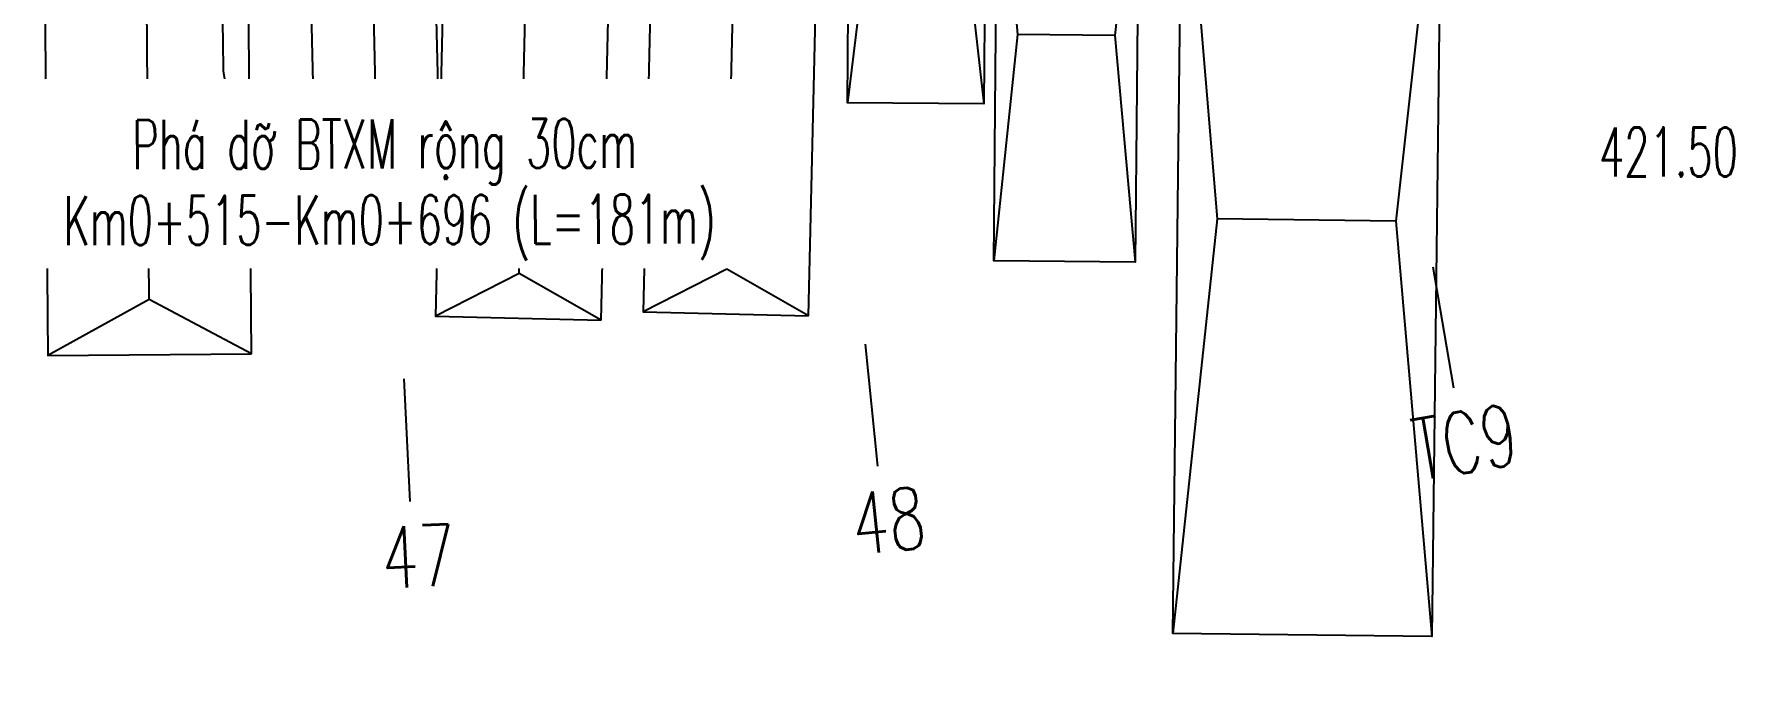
# Model space of a CAD drawing. Header units: centimetres. Extents: x 556321 to 560034, y 1839250 to 1840516.
# Drawn here: x 557003 to 557072.3, y 1839261.9 to 1839287.9 of the extents above; entities that cross this region are included whole.
import ezdxf
from ezdxf.enums import TextEntityAlignment as Align

# ---------------------------------------------------------------- set-up
doc = ezdxf.new("R2010")
doc.units = ezdxf.units.CM
doc.header["$MEASUREMENT"] = 0
doc.set_wipeout_variables(frame=1)
for name, color, linetype in [('cao do3', 2, 'Continuous'), ('H1_DongMuc', 3, 'Continuous'), ('Line1', 40, 'Continuous'), ('pha1', 4, 'Continuous'), ('SH1', 4, 'Continuous'), ('ThongSoTuyen_TuyenPDP', 7, 'Continuous')]:
    doc.layers.add(name, color=color, linetype=linetype)
doc.styles.add('CHUSO', font='Vnsimple.shx', dxfattribs={"width": 0.7})
doc.styles.get("Standard").update_dxf_attribs({"font": 'Vnsimple.shx', "width": 0.7, "height": 2})

# ---------------------------------------------------------------- blocks, each defined once
blk = doc.blocks.new('A$C61F2495E')
at = {"layer": 'Line1', "lineweight": -2}
blk.add_lwpolyline([(14.688, 5.256), (-0.45, 2.926), (0.45, -2.926), (15.589, -0.596)], close=True, dxfattribs=at)
at = {"layer": 'Line1', "color": 8, "lineweight": -2}
for points in [[(14.688, 5.256), (13.559, 2.087), (15.589, -0.596)], [(-0.45, 2.926), (1.436, 0.221), (0.45, -2.926)], [(13.559, 2.087), (1.436, 0.221)]]:
    blk.add_lwpolyline(points, dxfattribs=at)
at = {"layer": 'Line1', "lineweight": -2}
blk.add_lwpolyline([(15.589, -0.596), (14.688, 5.256)], dxfattribs=at)
blk = doc.blocks.new('A$C294A3B3B')
at = {"layer": 'Line1', "lineweight": -2}
blk.add_lwpolyline([(-0.398, 2.857), (17.886, 5.404), (18.682, -0.309), (0.398, -2.857)], close=True, dxfattribs=at)
for points in [[(-0.398, 2.857), (8.87, 3.227), (17.886, 5.404)], [(8.87, 3.227), (9.419, -0.712)], [(0.398, -2.857), (9.419, -0.712), (18.682, -0.309)]]:
    blk.add_lwpolyline(points, dxfattribs=at)

msp = doc.modelspace()

# ---------------------------------------------------------------- linework, layer by layer
at = {"layer": 'cao do3', "color": 6, "lineweight": -2}
for centre in [(557017.59, 1839284.022, 420.468), (557031.062, 1839282.529, 420.347), (557070.59, 1839282.117, 421.502)]:
    msp.add_circle(centre, 0, dxfattribs=at)
at = {"layer": 'H1_DongMuc', "color": 5, "lineweight": -2, "elevation": 420}
msp.add_lwpolyline([(557019.87, 1839282.532), (557013.667, 1839283.188), (557012.388, 1839283.669), (557011.473, 1839284.365), (557010.92, 1839285.277), (557010.732, 1839286.405), (557010.719, 1839287.653), (557010.694, 1839288.927)], dxfattribs=at)
at = {"layer": 'Line1', "lineweight": -2, "elevation": 420.16}
for points in [[(557036.252, 1839297.327), (557036.895, 1839291.121), (557036.158, 1839285.123)], [(557041.817, 1839297.284), (557041.044, 1839291.089), (557041.723, 1839285.08)], [(557042.287, 1839297.141), (557043.083, 1839287.903), (557042.121, 1839278.681)], [(557048.056, 1839297.089), (557047.06, 1839287.868), (557047.89, 1839278.629)], [(557047.06, 1839287.868), (557043.083, 1839287.903)]]:
    msp.add_lwpolyline(points, dxfattribs=at)
msp.add_lwpolyline([(557048.056, 1839297.089), (557047.89, 1839278.629), (557042.121, 1839278.681), (557042.287, 1839297.141)], close=True, dxfattribs=at)
at = {"layer": 'SH1', "elevation": 420.16}
msp.add_lwpolyline([(557041.839, 1839300.08), (557041.723, 1839285.08), (557036.158, 1839285.123), (557036.273, 1839300.123)], close=True, dxfattribs=at)
msp.add_lwpolyline([(557041.723, 1839285.08), (557036.158, 1839285.123)], dxfattribs=at)
at = {"layer": 'ThongSoTuyen_TuyenPDP', "color": 1, "lineweight": -2}
for p, q in [((557060.023, 1839278.443), (557060.862, 1839273.514)), ((557036.877, 1839275.295), (557037.385, 1839270.321)), ((557018.077, 1839273.884), (557018.317, 1839268.89))]:
    msp.add_line(p, q, dxfattribs=at)

# ---------------------------------------------------------------- block references
at = {"layer": 'Line1', "lineweight": -2}
for name, p, xscale, yscale, zscale, rotation in [('A$C294A3B3B', (557055.099, 1839297.248), 1.831167244312165, 1.831167244312165, 1.831167244312165, 261.3867117406216), ('A$C61F2495E', (557007.542, 1839296.357), 1.402999688570177, 1.402999688570177, 1.402999688570177, 261.7165569395999), ('A$C61F2495E', (557023.149, 1839293.814), 1.140253798013152, 1.140253798013152, 1.140253798013152, 259.9150360949442), ('A$C61F2495E', (557031.61, 1839293.987), 1.140253798013152, 1.140253798013152, 1.140253798013152, 259.9150360949442), ('A$C61F2495E', (557016.766, 1839292.318), 0.8625176706242724, 0.8625176706242724, 0.8625176706242724, 262.6359364057793)]:
    msp.add_blockref(name, p, dxfattribs=dict(at, xscale=xscale, yscale=yscale, zscale=zscale, rotation=rotation))

# ---------------------------------------------------------------- texts
at = {"layer": 'cao do3', "color": 6, "lineweight": -2, "width": 0.6}
for s, p in [('420.47', (557013.789, 1839284.022, 833.637)), ('420.35', (557027.261, 1839282.529, 833.515)), ('421.50', (557066.789, 1839282.117, 834.671))]:
    msp.add_text(s, height=2, dxfattribs=at).set_placement(p)
at = {"layer": 'H1_DongMuc', "color": 5, "lineweight": -2}
msp.add_text('420', height=1, rotation=353.95577, dxfattribs=at).set_placement((557019.87, 1839282.532, 420), align=Align.MIDDLE)
at = {"layer": 'ThongSoTuyen_TuyenPDP', "color": 1, "lineweight": -2, "width": 0.7}
for s, rotation, p in [('TC9', 9.65351, (557059.434, 1839269.721)), ('48', 5.83428, (557036.465, 1839266.709)), ('47', 2.75214, (557017.231, 1839265.334))]:
    msp.add_text(s, height=2.5, rotation=rotation, dxfattribs=at).set_placement(p)

# ---------------------------------------------------------------- next in the draw order: wipeouts: each hides what was drawn before it
at = {"color": 8, "linetype": 'ByBlock'}
msp.add_wipeout([(557003.481, 1839278.375), (557003.185, 1839278.408), (557002.957, 1839278.48), (557002.853, 1839278.528), (557002.637, 1839278.667), (557002.515, 1839278.775), (557002.351, 1839278.974), (557002.261, 1839279.126), (557002.193, 1839279.287), (557002.148, 1839279.442), (557002.122, 1839279.61), (557002.122, 1839279.61), (557002.115, 1839284.723), (557002.154, 1839285.047), (557002.234, 1839285.279), (557002.329, 1839285.457), (557002.515, 1839285.689), (557002.69, 1839285.836), (557002.916, 1839285.966), (557003.117, 1839286.039), (557003.117, 1839286.039), (557003.481, 1839286.089), (557004.733, 1839286.089), (557000.372, 1839301.207), (557006.166, 1839286.089), (557031.957, 1839286.089), (557032.241, 1839286.059), (557032.49, 1839285.981), (557032.687, 1839285.877), (557032.923, 1839285.689), (557033.145, 1839285.397), (557033.249, 1839285.166), (557033.3, 1839284.974), (557033.323, 1839284.723), (557033.323, 1839279.281), (557033.285, 1839279.237), (557033.131, 1839279.043), (557033.03, 1839278.896), (557032.923, 1839278.775), (557032.691, 1839278.589), (557032.562, 1839278.516), (557032.375, 1839278.441), (557032.105, 1839278.383), (557031.957, 1839278.375)], dxfattribs=at).translate(0, 0, 427.443).dxf.layer = 'pha1'

# ---------------------------------------------------------------- next in the draw order: texts
at = {"layer": 'pha1', "color": 3, "style": 'CHUSO', "width": 0.6}
for s, p in [('Ph¸ dì BTXM réng 30cm', (557017.301, 1839282.449, 452.711)), ('Km0+515-Km0+696 (L=181m)', (557017.499, 1839279.357, 452.711))]:
    msp.add_text(s, height=2, rotation=0.16013, dxfattribs=at).set_placement(p, align=Align.CENTER)

doc.saveas('drawing.dxf')
